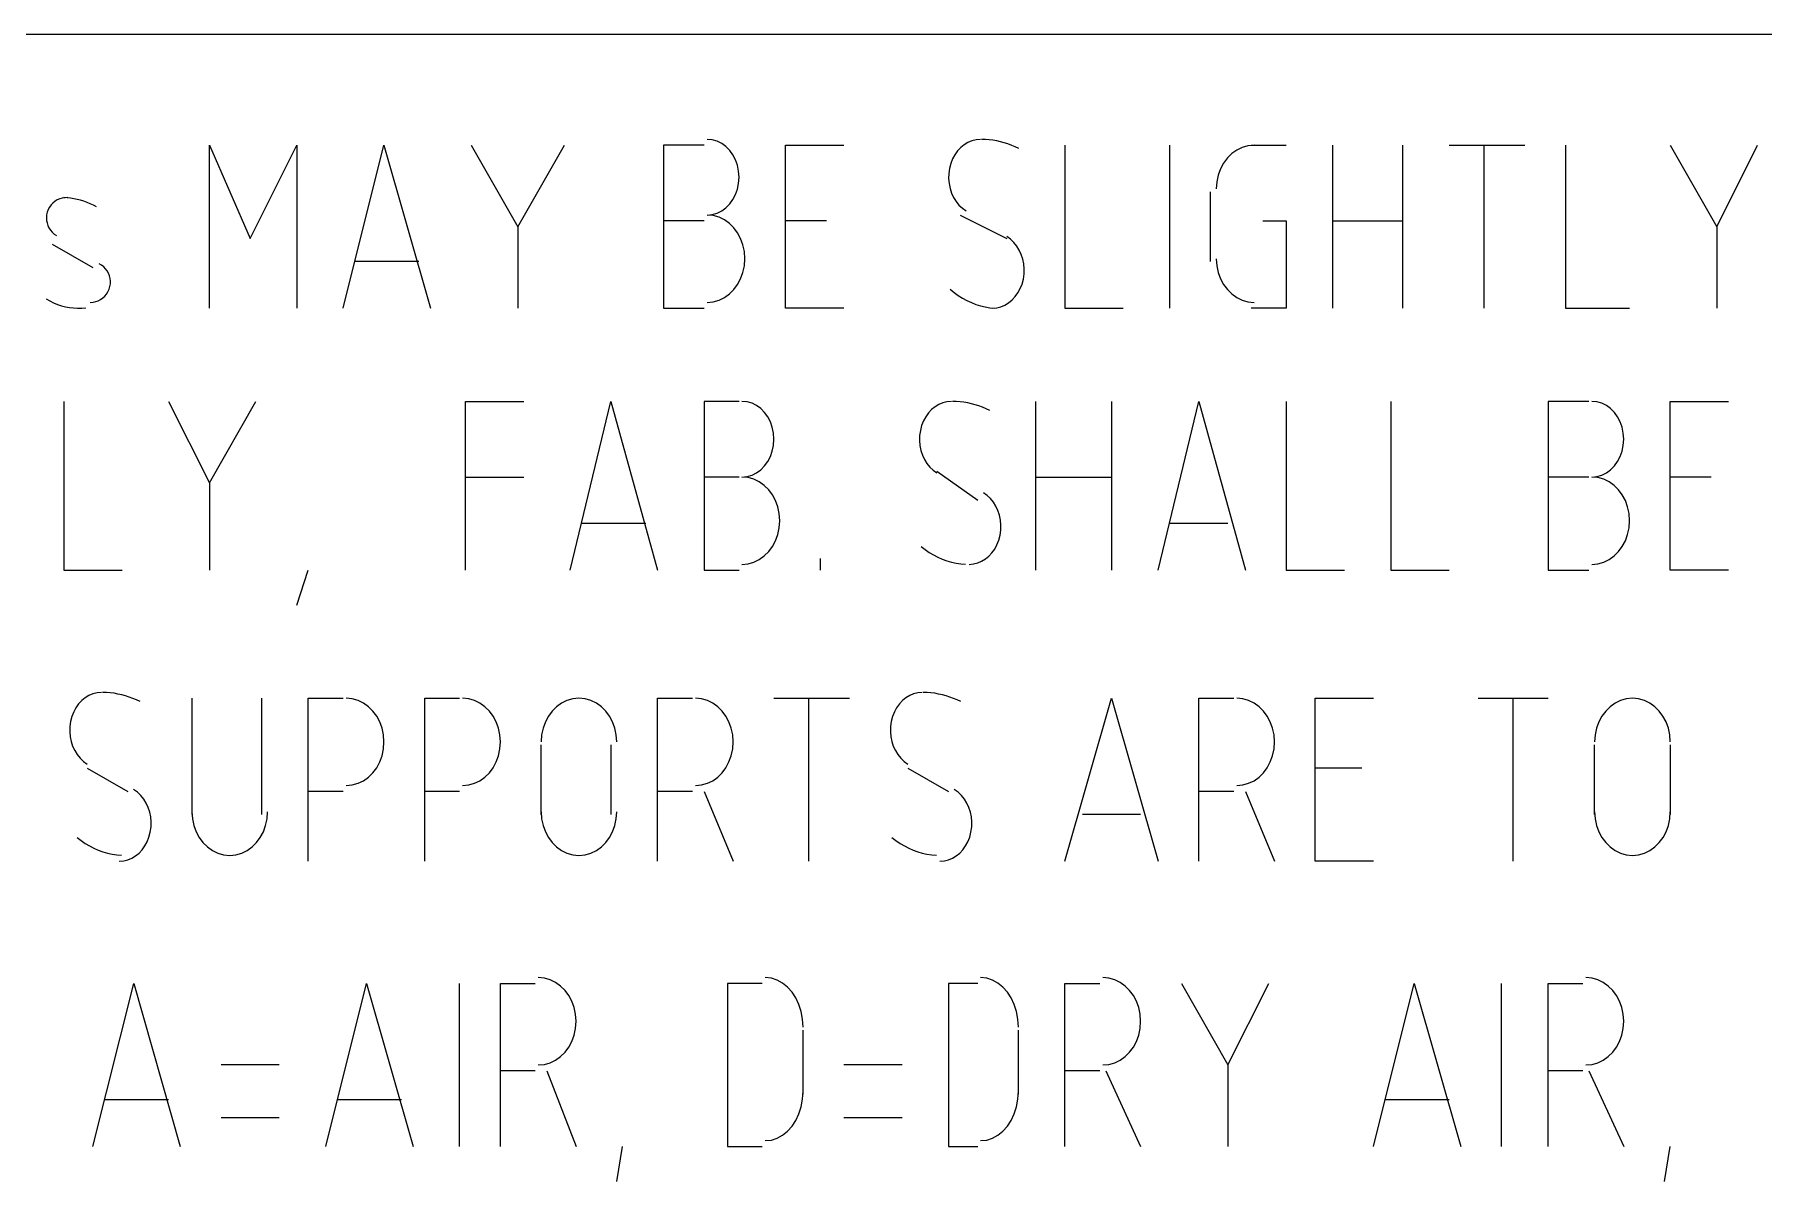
# Model space of a CAD drawing. Header units: millimetres. Extents: x 43 to 1147, y -811 to -31.
# Drawn here: x 192.76 to 228.4, y -771.76 to -748.12 of the extents above; entities that cross this region are included whole.
import ezdxf

# ---------------------------------------------------------------- set-up
doc = ezdxf.new("R2010")
doc.units = ezdxf.units.MM
doc.layers.add('EDITED_LINES', color=4, linetype='Continuous')

msp = doc.modelspace()

# ---------------------------------------------------------------- linework, layer by layer
at = {"layer": 'EDITED_LINES'}
for p, q in [((1137.28, -748.12), (52.24, -748.12)), ((206.727, -750.29), (206.62, -750.28)), ((206.829, -750.32), (206.727, -750.29)), ((212.167, -750.288), (212.08, -750.309)), ((212.257, -750.28), (212.167, -750.288)), ((212.358, -750.283), (212.279, -750.28)), ((212.437, -750.289), (212.358, -750.283)), ((212.516, -750.299), (212.437, -750.289)), ((212.594, -750.313), (212.516, -750.299)), ((196.36, -753.76), (196.36, -750.4)), ((196.36, -750.4), (197.2, -752.32)), ((197.2, -752.32), (198.16, -750.4)), ((198.16, -750.4), (198.16, -753.76)), ((199.12, -753.76), (199.96, -750.4)), ((199.96, -750.4), (200.92, -753.76)), ((201.76, -750.4), (202.72, -752.08)), ((202.72, -752.08), (203.68, -750.4)), ((206.56, -750.4), (205.72, -750.4)), ((205.72, -750.4), (205.72, -753.76)), ((206.923, -750.367), (206.829, -750.32)), ((207.01, -750.43), (206.923, -750.367)), ((207.087, -750.508), (207.01, -750.43)), ((207.153, -750.599), (207.087, -750.508)), ((207.206, -750.702), (207.153, -750.599)), ((208.24, -753.76), (208.24, -750.4)), ((208.24, -750.4), (209.44, -750.4)), ((211.729, -750.596), (211.682, -750.683)), ((211.785, -750.518), (211.729, -750.596)), ((211.85, -750.449), (211.785, -750.518)), ((211.921, -750.391), (211.85, -750.449)), ((211.998, -750.344), (211.921, -750.391)), ((212.08, -750.309), (211.998, -750.344)), ((212.672, -750.33), (212.594, -750.313)), ((212.749, -750.351), (212.672, -750.33)), ((212.825, -750.375), (212.749, -750.351)), ((212.901, -750.403), (212.825, -750.375)), ((212.976, -750.435), (212.901, -750.403)), ((213.05, -750.47), (212.976, -750.435)), ((214, -750.4), (214, -753.76)), ((216.16, -753.76), (216.16, -750.4)), ((217.439, -750.574), (217.348, -750.664)), ((217.542, -750.5), (217.439, -750.574)), ((217.653, -750.446), (217.542, -750.5)), ((217.773, -750.412), (217.653, -750.446)), ((217.9, -750.4), (217.773, -750.412)), ((217.84, -750.4), (218.56, -750.4)), ((219.52, -753.76), (219.52, -750.4)), ((220.96, -750.4), (220.96, -753.76)), ((221.92, -750.4), (223.48, -750.4)), ((222.64, -753.76), (222.64, -750.4)), ((224.32, -750.4), (224.32, -753.76)), ((226.48, -750.4), (227.44, -752.08)), ((227.44, -752.08), (228.28, -750.4)), ((207.246, -750.813), (207.206, -750.702)), ((207.271, -750.933), (207.246, -750.813)), ((207.28, -751.06), (207.271, -750.933)), ((211.603, -750.986), (211.6, -751.09)), ((211.618, -750.88), (211.603, -750.986)), ((211.644, -750.778), (211.618, -750.88)), ((211.682, -750.683), (211.644, -750.778)), ((217.16, -751.016), (217.13, -751.154)), ((217.207, -750.886), (217.16, -751.016)), ((217.27, -750.768), (217.207, -750.886)), ((217.348, -750.664), (217.27, -750.768)), ((207.206, -751.418), (207.246, -751.307)), ((207.246, -751.307), (207.271, -751.187)), ((207.271, -751.187), (207.28, -751.06)), ((211.6, -751.09), (211.61, -751.193)), ((211.61, -751.193), (211.63, -751.293)), ((211.63, -751.293), (211.661, -751.388)), ((217, -752.8), (217, -751.36)), ((217.13, -751.154), (217.12, -751.3)), ((193.037, -751.727), (193.017, -751.781)), ((193.064, -751.677), (193.037, -751.727)), ((193.097, -751.632), (193.064, -751.677)), ((193.135, -751.592), (193.097, -751.632)), ((193.178, -751.557), (193.135, -751.592)), ((193.224, -751.528), (193.178, -751.557)), ((193.275, -751.506), (193.224, -751.528)), ((193.328, -751.49), (193.275, -751.506)), ((193.384, -751.482), (193.328, -751.49)), ((193.426, -751.485), (193.356, -751.481)), ((193.442, -751.481), (193.384, -751.482)), ((193.496, -751.493), (193.426, -751.485)), ((193.566, -751.504), (193.496, -751.493)), ((193.635, -751.518), (193.566, -751.504)), ((193.703, -751.536), (193.635, -751.518)), ((193.771, -751.556), (193.703, -751.536)), ((193.839, -751.58), (193.771, -751.556)), ((193.905, -751.607), (193.839, -751.58)), ((193.971, -751.638), (193.905, -751.607)), ((194.036, -751.671), (193.971, -751.638)), ((206.923, -751.753), (207.01, -751.69)), ((207.01, -751.69), (207.087, -751.612)), ((207.087, -751.612), (207.153, -751.521)), ((207.153, -751.521), (207.206, -751.418)), ((211.661, -751.388), (211.703, -751.478)), ((211.703, -751.478), (211.754, -751.561)), ((211.754, -751.561), (211.815, -751.636)), ((211.815, -751.636), (211.884, -751.701)), ((211.884, -751.701), (211.962, -751.756)), ((193.005, -751.837), (193, -751.893)), ((193, -751.893), (193.003, -751.949)), ((193.003, -751.949), (193.013, -752.003)), ((193.017, -751.781), (193.005, -751.837)), ((193.013, -752.003), (193.03, -752.055)), ((193.03, -752.055), (193.053, -752.105)), ((202.72, -752.08), (202.72, -753.76)), ((206.56, -751.96), (205.72, -751.96)), ((206.62, -751.84), (206.727, -751.83)), ((206.747, -751.852), (206.62, -751.84)), ((206.727, -751.83), (206.829, -751.8)), ((206.867, -751.886), (206.747, -751.852)), ((206.829, -751.8), (206.923, -751.753)), ((206.978, -751.94), (206.867, -751.886)), ((207.081, -752.014), (206.978, -751.94)), ((207.172, -752.104), (207.081, -752.014)), ((209.08, -751.96), (208.24, -751.96)), ((211.84, -751.84), (212.8, -752.32)), ((218.08, -751.96), (218.56, -751.96)), ((218.56, -751.96), (218.56, -753.76)), ((219.52, -751.96), (220.96, -751.96)), ((227.44, -752.08), (227.44, -753.76)), ((193.053, -752.105), (193.083, -752.151)), ((193.083, -752.151), (193.12, -752.194)), ((193.12, -752.194), (193.162, -752.231)), ((193.12, -752.44), (193.96, -752.92)), ((193.162, -752.231), (193.209, -752.263)), ((207.25, -752.208), (207.172, -752.104)), ((207.313, -752.326), (207.25, -752.208)), ((207.36, -752.456), (207.313, -752.326)), ((212.876, -752.339), (212.798, -752.284)), ((212.945, -752.404), (212.876, -752.339)), ((213.006, -752.479), (212.945, -752.404)), ((207.39, -752.594), (207.36, -752.456)), ((207.4, -752.74), (207.39, -752.594)), ((207.39, -752.886), (207.4, -752.74)), ((213.057, -752.562), (213.006, -752.479)), ((213.099, -752.652), (213.057, -752.562)), ((213.13, -752.747), (213.099, -752.652)), ((213.15, -752.847), (213.13, -752.747)), ((217.12, -752.74), (217.13, -752.886)), ((194.138, -752.874), (194.088, -752.844)), ((194.182, -752.909), (194.138, -752.874)), ((194.221, -752.949), (194.182, -752.909)), ((194.253, -752.993), (194.221, -752.949)), ((194.28, -753.041), (194.253, -752.993)), ((194.3, -753.093), (194.28, -753.041)), ((194.314, -753.146), (194.3, -753.093)), ((194.32, -753.202), (194.314, -753.146)), ((200.68, -752.8), (199.36, -752.8)), ((207.25, -753.272), (207.313, -753.154)), ((207.313, -753.154), (207.36, -753.024)), ((207.36, -753.024), (207.39, -752.886)), ((213.142, -753.16), (213.157, -753.054)), ((213.16, -752.95), (213.15, -752.847)), ((213.157, -753.054), (213.16, -752.95)), ((217.13, -752.886), (217.16, -753.024)), ((217.16, -753.024), (217.207, -753.154)), ((217.207, -753.154), (217.27, -753.272)), ((194.163, -753.548), (194.203, -753.51)), ((194.203, -753.51), (194.239, -753.468)), ((194.239, -753.468), (194.269, -753.421)), ((194.269, -753.421), (194.292, -753.37)), ((194.292, -753.37), (194.309, -753.315)), ((194.309, -753.315), (194.318, -753.258)), ((194.318, -753.258), (194.32, -753.202)), ((206.978, -753.54), (207.081, -753.466)), ((207.081, -753.466), (207.172, -753.376)), ((207.172, -753.376), (207.25, -753.272)), ((211.633, -753.368), (211.715, -753.436)), ((211.715, -753.436), (211.801, -753.498)), ((211.801, -753.498), (211.888, -753.554)), ((212.975, -753.522), (213.031, -753.444)), ((213.031, -753.444), (213.078, -753.357)), ((213.078, -753.357), (213.115, -753.262)), ((213.115, -753.262), (213.142, -753.16)), ((217.27, -753.272), (217.348, -753.376)), ((217.348, -753.376), (217.439, -753.466)), ((217.439, -753.466), (217.542, -753.54)), ((192.992, -753.565), (193.069, -753.61)), ((193.069, -753.61), (193.148, -753.648)), ((193.148, -753.648), (193.228, -753.681)), ((193.228, -753.681), (193.309, -753.708)), ((193.309, -753.708), (193.392, -753.73)), ((193.392, -753.73), (193.475, -753.746)), ((193.475, -753.746), (193.559, -753.756)), ((193.559, -753.756), (193.643, -753.76)), ((193.643, -753.76), (193.728, -753.758)), ((193.728, -753.758), (193.812, -753.75)), ((193.904, -753.64), (193.961, -753.636)), ((193.961, -753.636), (194.016, -753.624)), ((194.016, -753.624), (194.069, -753.605)), ((194.069, -753.605), (194.118, -753.579)), ((194.118, -753.579), (194.163, -753.548)), ((205.72, -753.76), (206.56, -753.76)), ((206.62, -753.64), (206.747, -753.628)), ((206.747, -753.628), (206.867, -753.594)), ((206.867, -753.594), (206.978, -753.54)), ((209.44, -753.76), (208.24, -753.76)), ((211.888, -753.554), (211.978, -753.603)), ((211.978, -753.603), (212.07, -753.646)), ((212.07, -753.646), (212.163, -753.682)), ((212.163, -753.682), (212.258, -753.711)), ((212.258, -753.711), (212.355, -753.734)), ((212.355, -753.734), (212.452, -753.75)), ((212.452, -753.75), (212.55, -753.758)), ((212.503, -753.76), (212.593, -753.752)), ((212.593, -753.752), (212.68, -753.731)), ((212.68, -753.731), (212.762, -753.696)), ((212.762, -753.696), (212.839, -753.649)), ((212.839, -753.649), (212.91, -753.591)), ((212.91, -753.591), (212.975, -753.522)), ((214, -753.76), (215.2, -753.76)), ((217.542, -753.54), (217.653, -753.594)), ((217.653, -753.594), (217.773, -753.628)), ((217.773, -753.628), (217.9, -753.64)), ((218.56, -753.76), (217.84, -753.76)), ((224.32, -753.76), (225.64, -753.76)), ((193.36, -755.68), (193.36, -759.16)), ((195.52, -755.68), (196.36, -757.36)), ((196.36, -757.36), (197.32, -755.68)), ((201.64, -759.16), (201.64, -755.68)), ((201.64, -755.68), (202.84, -755.68)), ((203.8, -759.16), (204.64, -755.68)), ((204.64, -755.68), (205.6, -759.16)), ((207.28, -755.68), (206.56, -755.68)), ((206.56, -755.68), (206.56, -759.16)), ((207.447, -755.69), (207.34, -755.68)), ((207.549, -755.72), (207.447, -755.69)), ((207.643, -755.767), (207.549, -755.72)), ((207.73, -755.83), (207.643, -755.767)), ((207.807, -755.908), (207.73, -755.83)), ((207.873, -755.999), (207.807, -755.908)), ((207.926, -756.102), (207.873, -755.999)), ((211.129, -755.996), (211.082, -756.083)), ((211.185, -755.918), (211.129, -755.996)), ((211.249, -755.849), (211.185, -755.918)), ((211.321, -755.791), (211.249, -755.849)), ((211.398, -755.744), (211.321, -755.791)), ((211.48, -755.709), (211.398, -755.744)), ((211.567, -755.688), (211.48, -755.709)), ((211.657, -755.68), (211.567, -755.688)), ((211.758, -755.683), (211.679, -755.68)), ((211.837, -755.689), (211.758, -755.683)), ((211.916, -755.699), (211.837, -755.689)), ((211.994, -755.713), (211.916, -755.699)), ((212.072, -755.73), (211.994, -755.713)), ((212.149, -755.751), (212.072, -755.73)), ((212.225, -755.775), (212.149, -755.751)), ((212.301, -755.803), (212.225, -755.775)), ((212.376, -755.835), (212.301, -755.803)), ((212.45, -755.87), (212.376, -755.835)), ((213.4, -759.16), (213.4, -755.68)), ((214.96, -755.68), (214.96, -759.16)), ((215.92, -759.16), (216.76, -755.68)), ((216.76, -755.68), (217.72, -759.16)), ((218.56, -755.68), (218.56, -759.16)), ((220.72, -755.68), (220.72, -759.16)), ((224.8, -755.68), (223.96, -755.68)), ((223.96, -755.68), (223.96, -759.16)), ((224.967, -755.69), (224.86, -755.68)), ((225.069, -755.72), (224.967, -755.69)), ((225.163, -755.767), (225.069, -755.72)), ((225.25, -755.83), (225.163, -755.767)), ((225.327, -755.908), (225.25, -755.83)), ((225.393, -755.999), (225.327, -755.908)), ((225.446, -756.102), (225.393, -755.999)), ((226.48, -759.16), (226.48, -755.68)), ((226.48, -755.68), (227.68, -755.68)), ((207.966, -756.213), (207.926, -756.102)), ((207.991, -756.334), (207.966, -756.213)), ((208, -756.46), (207.991, -756.334)), ((211.018, -756.28), (211.003, -756.386)), ((211.044, -756.178), (211.018, -756.28)), ((211.082, -756.083), (211.044, -756.178)), ((225.486, -756.213), (225.446, -756.102)), ((225.511, -756.334), (225.486, -756.213)), ((225.52, -756.46), (225.511, -756.334)), ((207.926, -756.818), (207.966, -756.707)), ((207.966, -756.707), (207.991, -756.587)), ((207.991, -756.587), (208, -756.46)), ((211.003, -756.386), (211, -756.49)), ((211, -756.49), (211.01, -756.593)), ((211.01, -756.593), (211.03, -756.693)), ((211.03, -756.693), (211.061, -756.788)), ((225.446, -756.818), (225.486, -756.707)), ((225.486, -756.707), (225.511, -756.587)), ((225.511, -756.587), (225.52, -756.46)), ((207.73, -757.09), (207.807, -757.012)), ((207.807, -757.012), (207.873, -756.921)), ((207.873, -756.921), (207.926, -756.818)), ((211.061, -756.788), (211.103, -756.878)), ((211.103, -756.878), (211.154, -756.961)), ((211.154, -756.961), (211.215, -757.036)), ((211.215, -757.036), (211.284, -757.101)), ((225.25, -757.09), (225.327, -757.012)), ((225.327, -757.012), (225.393, -756.921)), ((225.393, -756.921), (225.446, -756.818)), ((196.36, -757.36), (196.36, -759.16)), ((201.64, -757.24), (202.84, -757.24)), ((207.28, -757.24), (206.56, -757.24)), ((207.34, -757.24), (207.447, -757.23)), ((207.467, -757.252), (207.34, -757.24)), ((207.447, -757.23), (207.549, -757.2)), ((207.587, -757.286), (207.467, -757.252)), ((207.549, -757.2), (207.643, -757.153)), ((207.698, -757.34), (207.587, -757.286)), ((207.643, -757.153), (207.73, -757.09)), ((207.801, -757.414), (207.698, -757.34)), ((207.892, -757.504), (207.801, -757.414)), ((211.284, -757.101), (211.361, -757.156)), ((211.36, -757.12), (212.2, -757.72)), ((213.4, -757.24), (214.96, -757.24)), ((224.8, -757.24), (223.96, -757.24)), ((224.86, -757.24), (224.967, -757.23)), ((224.987, -757.252), (224.86, -757.24)), ((224.967, -757.23), (225.069, -757.2)), ((225.107, -757.286), (224.987, -757.252)), ((225.069, -757.2), (225.163, -757.153)), ((225.218, -757.34), (225.107, -757.286)), ((225.163, -757.153), (225.25, -757.09)), ((225.321, -757.414), (225.218, -757.34)), ((225.412, -757.504), (225.321, -757.414)), ((227.32, -757.24), (226.48, -757.24)), ((207.97, -757.608), (207.892, -757.504)), ((208.033, -757.726), (207.97, -757.608)), ((208.08, -757.856), (208.033, -757.726)), ((212.396, -757.619), (212.318, -757.564)), ((212.465, -757.684), (212.396, -757.619)), ((212.526, -757.759), (212.465, -757.684)), ((212.577, -757.842), (212.526, -757.759)), ((225.49, -757.608), (225.412, -757.504)), ((225.553, -757.726), (225.49, -757.608)), ((225.6, -757.856), (225.553, -757.726)), ((208.11, -757.994), (208.08, -757.856)), ((208.12, -758.14), (208.11, -757.994)), ((208.11, -758.286), (208.12, -758.14)), ((212.619, -757.932), (212.577, -757.842)), ((212.65, -758.027), (212.619, -757.932)), ((212.67, -758.127), (212.65, -758.027)), ((212.68, -758.23), (212.67, -758.127)), ((225.63, -757.994), (225.6, -757.856)), ((225.64, -758.14), (225.63, -757.994)), ((225.63, -758.286), (225.64, -758.14)), ((205.36, -758.2), (204.04, -758.2)), ((208.033, -758.554), (208.08, -758.424)), ((208.08, -758.424), (208.11, -758.286)), ((212.635, -758.542), (212.662, -758.44)), ((212.662, -758.44), (212.677, -758.334)), ((212.677, -758.334), (212.68, -758.23)), ((217.36, -758.2), (216.16, -758.2)), ((225.553, -758.554), (225.6, -758.424)), ((225.6, -758.424), (225.63, -758.286)), ((207.801, -758.866), (207.892, -758.776)), ((207.892, -758.776), (207.97, -758.672)), ((207.97, -758.672), (208.033, -758.554)), ((211.033, -758.669), (211.115, -758.734)), ((211.115, -758.734), (211.201, -758.793)), ((211.201, -758.793), (211.288, -758.845)), ((211.288, -758.845), (211.378, -758.892)), ((212.43, -758.871), (212.495, -758.802)), ((212.495, -758.802), (212.551, -758.724)), ((212.551, -758.724), (212.598, -758.637)), ((212.598, -758.637), (212.635, -758.542)), ((225.321, -758.866), (225.412, -758.776)), ((225.412, -758.776), (225.49, -758.672)), ((225.49, -758.672), (225.553, -758.554)), ((193.36, -759.16), (194.56, -759.16)), ((198.16, -759.88), (198.4, -759.16)), ((206.56, -759.16), (207.28, -759.16)), ((207.34, -759.04), (207.467, -759.028)), ((207.467, -759.028), (207.587, -758.994)), ((207.587, -758.994), (207.698, -758.94)), ((207.698, -758.94), (207.801, -758.866)), ((208.96, -759.16), (208.96, -758.92)), ((211.378, -758.892), (211.47, -758.932)), ((211.47, -758.932), (211.563, -758.966)), ((211.563, -758.966), (211.658, -758.994)), ((211.658, -758.994), (211.755, -759.015)), ((211.755, -759.015), (211.852, -759.03)), ((211.852, -759.03), (211.95, -759.038)), ((212.023, -759.04), (212.113, -759.032)), ((212.113, -759.032), (212.2, -759.011)), ((212.2, -759.011), (212.282, -758.976)), ((212.282, -758.976), (212.359, -758.929)), ((212.359, -758.929), (212.43, -758.871)), ((218.56, -759.16), (219.76, -759.16)), ((220.72, -759.16), (221.92, -759.16)), ((223.96, -759.16), (224.8, -759.16)), ((224.86, -759.04), (224.987, -759.028)), ((224.987, -759.028), (225.107, -758.994)), ((225.107, -758.994), (225.218, -758.94)), ((225.218, -758.94), (225.321, -758.866)), ((227.68, -759.16), (226.48, -759.16)), ((193.96, -761.709), (193.878, -761.744)), ((194.047, -761.688), (193.96, -761.709)), ((194.137, -761.68), (194.047, -761.688)), ((194.238, -761.683), (194.159, -761.68)), ((194.317, -761.689), (194.238, -761.683)), ((194.396, -761.699), (194.317, -761.689)), ((194.474, -761.713), (194.396, -761.699)), ((210.88, -761.709), (210.798, -761.744)), ((210.967, -761.688), (210.88, -761.709)), ((211.057, -761.68), (210.967, -761.688)), ((211.158, -761.683), (211.079, -761.68)), ((211.237, -761.689), (211.158, -761.683)), ((211.316, -761.699), (211.237, -761.689)), ((211.394, -761.713), (211.316, -761.699)), ((193.609, -761.996), (193.562, -762.083)), ((193.665, -761.918), (193.609, -761.996)), ((193.73, -761.849), (193.665, -761.918)), ((193.801, -761.791), (193.73, -761.849)), ((193.878, -761.744), (193.801, -761.791)), ((194.552, -761.73), (194.474, -761.713)), ((194.629, -761.751), (194.552, -761.73)), ((194.705, -761.775), (194.629, -761.751)), ((194.781, -761.803), (194.705, -761.775)), ((194.856, -761.835), (194.781, -761.803)), ((194.93, -761.87), (194.856, -761.835)), ((196, -761.8), (196, -764.2)), ((197.44, -764.2), (197.44, -761.8)), ((198.4, -765.16), (198.4, -761.8)), ((198.4, -761.8), (199.12, -761.8)), ((199.307, -761.812), (199.18, -761.8)), ((199.427, -761.846), (199.307, -761.812)), ((199.538, -761.9), (199.427, -761.846)), ((199.641, -761.974), (199.538, -761.9)), ((199.732, -762.064), (199.641, -761.974)), ((199.809, -762.168), (199.732, -762.064)), ((200.8, -765.16), (200.8, -761.8)), ((200.8, -761.8), (201.52, -761.8)), ((201.707, -761.812), (201.58, -761.8)), ((201.827, -761.846), (201.707, -761.812)), ((201.938, -761.9), (201.827, -761.846)), ((202.041, -761.974), (201.938, -761.9)), ((202.132, -762.064), (202.041, -761.974)), ((202.21, -762.168), (202.132, -762.064)), ((203.428, -762.064), (203.35, -762.168)), ((203.519, -761.974), (203.428, -762.064)), ((203.622, -761.9), (203.519, -761.974)), ((203.733, -761.846), (203.622, -761.9)), ((203.853, -761.812), (203.733, -761.846)), ((203.98, -761.8), (203.853, -761.812)), ((204.106, -761.812), (203.98, -761.8)), ((204.226, -761.846), (204.106, -761.812)), ((204.338, -761.9), (204.226, -761.846)), ((204.441, -761.974), (204.338, -761.9)), ((204.531, -762.064), (204.441, -761.974)), ((204.609, -762.168), (204.531, -762.064)), ((205.6, -765.16), (205.6, -761.8)), ((205.6, -761.8), (206.32, -761.8)), ((206.507, -761.812), (206.38, -761.8)), ((206.627, -761.846), (206.507, -761.812)), ((206.738, -761.9), (206.627, -761.846)), ((206.841, -761.974), (206.738, -761.9)), ((206.932, -762.064), (206.841, -761.974)), ((207.009, -762.168), (206.932, -762.064)), ((208, -761.8), (209.56, -761.8)), ((208.72, -765.16), (208.72, -761.8)), ((210.529, -761.996), (210.482, -762.083)), ((210.585, -761.918), (210.529, -761.996)), ((210.65, -761.849), (210.585, -761.918)), ((210.721, -761.791), (210.65, -761.849)), ((210.798, -761.744), (210.721, -761.791)), ((211.472, -761.73), (211.394, -761.713)), ((211.549, -761.751), (211.472, -761.73)), ((211.625, -761.775), (211.549, -761.751)), ((211.701, -761.803), (211.625, -761.775)), ((211.776, -761.835), (211.701, -761.803)), ((211.85, -761.87), (211.776, -761.835)), ((214, -765.16), (214.96, -761.8)), ((214.96, -761.8), (215.92, -765.16)), ((216.76, -765.16), (216.76, -761.8)), ((216.76, -761.8), (217.48, -761.8)), ((217.667, -761.812), (217.54, -761.8)), ((217.787, -761.846), (217.667, -761.812)), ((217.898, -761.9), (217.787, -761.846)), ((218.001, -761.974), (217.898, -761.9)), ((218.092, -762.064), (218.001, -761.974)), ((218.169, -762.168), (218.092, -762.064)), ((219.16, -765.16), (219.16, -761.8)), ((219.16, -761.8), (220.36, -761.8)), ((222.52, -761.8), (223.96, -761.8)), ((223.24, -765.16), (223.24, -761.8)), ((225.148, -762.064), (225.07, -762.168)), ((225.239, -761.974), (225.148, -762.064)), ((225.342, -761.9), (225.239, -761.974)), ((225.453, -761.846), (225.342, -761.9)), ((225.573, -761.812), (225.453, -761.846)), ((225.7, -761.8), (225.573, -761.812)), ((225.826, -761.812), (225.7, -761.8)), ((225.946, -761.846), (225.826, -761.812)), ((226.058, -761.9), (225.946, -761.846)), ((226.161, -761.974), (226.058, -761.9)), ((226.251, -762.064), (226.161, -761.974)), ((226.329, -762.168), (226.251, -762.064)), ((193.483, -762.386), (193.48, -762.49)), ((193.498, -762.28), (193.483, -762.386)), ((193.525, -762.178), (193.498, -762.28)), ((193.562, -762.083), (193.525, -762.178)), ((199.873, -762.286), (199.809, -762.168)), ((199.92, -762.416), (199.873, -762.286)), ((199.95, -762.554), (199.92, -762.416)), ((202.273, -762.286), (202.21, -762.168)), ((202.32, -762.416), (202.273, -762.286)), ((202.35, -762.554), (202.32, -762.416)), ((203.24, -762.416), (203.21, -762.554)), ((203.287, -762.286), (203.24, -762.416)), ((203.35, -762.168), (203.287, -762.286)), ((204.673, -762.286), (204.609, -762.168)), ((204.72, -762.415), (204.673, -762.286)), ((204.75, -762.554), (204.72, -762.415)), ((207.073, -762.286), (207.009, -762.168)), ((207.12, -762.416), (207.073, -762.286)), ((207.15, -762.554), (207.12, -762.416)), ((210.403, -762.386), (210.4, -762.49)), ((210.418, -762.28), (210.403, -762.386)), ((210.445, -762.178), (210.418, -762.28)), ((210.482, -762.083), (210.445, -762.178)), ((218.233, -762.286), (218.169, -762.168)), ((218.28, -762.416), (218.233, -762.286)), ((218.31, -762.554), (218.28, -762.416)), ((224.96, -762.416), (224.93, -762.554)), ((225.007, -762.286), (224.96, -762.416)), ((225.07, -762.168), (225.007, -762.286)), ((226.393, -762.286), (226.329, -762.168)), ((226.44, -762.415), (226.393, -762.286)), ((226.47, -762.554), (226.44, -762.415)), ((193.48, -762.49), (193.49, -762.593)), ((193.49, -762.593), (193.51, -762.693)), ((193.51, -762.693), (193.541, -762.788)), ((199.96, -762.7), (199.95, -762.554)), ((199.95, -762.846), (199.96, -762.7)), ((202.36, -762.7), (202.35, -762.554)), ((202.35, -762.846), (202.36, -762.7)), ((203.21, -762.554), (203.2, -762.7)), ((203.2, -764.2), (203.2, -762.76)), ((204.64, -762.76), (204.64, -764.2)), ((204.76, -762.7), (204.75, -762.554)), ((207.16, -762.7), (207.15, -762.554)), ((207.15, -762.846), (207.16, -762.7)), ((210.4, -762.49), (210.41, -762.593)), ((210.41, -762.593), (210.43, -762.693)), ((210.43, -762.693), (210.461, -762.788)), ((218.32, -762.7), (218.31, -762.554)), ((218.31, -762.846), (218.32, -762.7)), ((224.93, -762.554), (224.92, -762.7)), ((224.92, -764.2), (224.92, -762.76)), ((226.48, -762.7), (226.47, -762.554)), ((226.48, -762.76), (226.48, -764.2)), ((193.541, -762.788), (193.583, -762.878)), ((193.583, -762.878), (193.634, -762.961)), ((193.634, -762.961), (193.695, -763.036)), ((193.695, -763.036), (193.764, -763.101)), ((193.764, -763.101), (193.842, -763.156)), ((199.809, -763.232), (199.873, -763.114)), ((199.873, -763.114), (199.92, -762.984)), ((199.92, -762.984), (199.95, -762.846)), ((202.21, -763.232), (202.273, -763.114)), ((202.273, -763.114), (202.32, -762.984)), ((202.32, -762.984), (202.35, -762.846)), ((207.009, -763.232), (207.073, -763.114)), ((207.073, -763.114), (207.12, -762.984)), ((207.12, -762.984), (207.15, -762.846)), ((210.461, -762.788), (210.503, -762.878)), ((210.503, -762.878), (210.554, -762.961)), ((210.554, -762.961), (210.615, -763.036)), ((210.615, -763.036), (210.684, -763.101)), ((210.684, -763.101), (210.762, -763.156)), ((218.169, -763.232), (218.233, -763.114)), ((218.233, -763.114), (218.28, -762.984)), ((218.28, -762.984), (218.31, -762.846)), ((193.84, -763.24), (194.68, -763.72)), ((199.538, -763.5), (199.641, -763.426)), ((199.641, -763.426), (199.732, -763.336)), ((199.732, -763.336), (199.809, -763.232)), ((201.938, -763.5), (202.041, -763.426)), ((202.041, -763.426), (202.132, -763.336)), ((202.132, -763.336), (202.21, -763.232)), ((206.738, -763.5), (206.841, -763.426)), ((206.841, -763.426), (206.932, -763.336)), ((206.932, -763.336), (207.009, -763.232)), ((210.76, -763.24), (211.6, -763.72)), ((217.898, -763.5), (218.001, -763.426)), ((218.001, -763.426), (218.092, -763.336)), ((218.092, -763.336), (218.169, -763.232)), ((220.12, -763.24), (219.16, -763.24)), ((194.876, -763.739), (194.798, -763.684)), ((194.945, -763.804), (194.876, -763.739)), ((195.006, -763.879), (194.945, -763.804)), ((199.12, -763.72), (198.4, -763.72)), ((199.18, -763.6), (199.307, -763.588)), ((199.307, -763.588), (199.427, -763.554)), ((199.427, -763.554), (199.538, -763.5)), ((201.52, -763.72), (200.8, -763.72)), ((201.58, -763.6), (201.707, -763.588)), ((201.707, -763.588), (201.827, -763.554)), ((201.827, -763.554), (201.938, -763.5)), ((206.32, -763.72), (205.6, -763.72)), ((206.38, -763.6), (206.507, -763.588)), ((206.507, -763.588), (206.627, -763.554)), ((206.56, -763.72), (207.16, -765.16)), ((206.627, -763.554), (206.738, -763.5)), ((211.796, -763.739), (211.718, -763.684)), ((211.865, -763.804), (211.796, -763.739)), ((211.926, -763.879), (211.865, -763.804)), ((217.48, -763.72), (216.76, -763.72)), ((217.54, -763.6), (217.667, -763.588)), ((217.667, -763.588), (217.787, -763.554)), ((217.72, -763.72), (218.32, -765.16)), ((217.787, -763.554), (217.898, -763.5)), ((195.057, -763.962), (195.006, -763.879)), ((195.099, -764.052), (195.057, -763.962)), ((195.13, -764.147), (195.099, -764.052)), ((195.15, -764.247), (195.13, -764.147)), ((196, -764.14), (196.01, -764.286)), ((197.55, -764.286), (197.56, -764.14)), ((203.2, -764.14), (203.21, -764.286)), ((204.75, -764.286), (204.76, -764.14)), ((211.977, -763.962), (211.926, -763.879)), ((212.019, -764.052), (211.977, -763.962)), ((212.05, -764.147), (212.019, -764.052)), ((212.07, -764.247), (212.05, -764.147)), ((215.56, -764.2), (214.36, -764.2)), ((224.92, -764.14), (224.93, -764.286)), ((226.47, -764.286), (226.48, -764.14)), ((195.115, -764.662), (195.142, -764.56)), ((195.142, -764.56), (195.157, -764.454)), ((195.16, -764.35), (195.15, -764.247)), ((195.157, -764.454), (195.16, -764.35)), ((196.01, -764.286), (196.04, -764.424)), ((196.04, -764.424), (196.087, -764.554)), ((196.087, -764.554), (196.15, -764.672)), ((197.41, -764.672), (197.473, -764.554)), ((197.473, -764.554), (197.52, -764.424)), ((197.52, -764.424), (197.55, -764.286)), ((203.21, -764.286), (203.24, -764.424)), ((203.24, -764.424), (203.287, -764.554)), ((203.287, -764.554), (203.35, -764.672)), ((204.61, -764.672), (204.673, -764.554)), ((204.673, -764.554), (204.72, -764.424)), ((204.72, -764.424), (204.75, -764.286)), ((212.035, -764.662), (212.062, -764.56)), ((212.062, -764.56), (212.077, -764.454)), ((212.08, -764.35), (212.07, -764.247)), ((212.077, -764.454), (212.08, -764.35)), ((224.93, -764.286), (224.96, -764.424)), ((224.96, -764.424), (225.007, -764.554)), ((225.007, -764.554), (225.07, -764.672)), ((226.33, -764.672), (226.393, -764.554)), ((226.393, -764.554), (226.44, -764.424)), ((226.44, -764.424), (226.47, -764.286)), ((193.633, -764.669), (193.715, -764.734)), ((193.715, -764.734), (193.801, -764.793)), ((193.801, -764.793), (193.888, -764.845)), ((193.888, -764.845), (193.978, -764.892)), ((193.978, -764.892), (194.07, -764.932)), ((194.975, -764.922), (195.031, -764.844)), ((195.031, -764.844), (195.078, -764.757)), ((195.078, -764.757), (195.115, -764.662)), ((196.15, -764.672), (196.228, -764.776)), ((196.228, -764.776), (196.319, -764.866)), ((196.319, -764.866), (196.422, -764.94)), ((197.138, -764.94), (197.241, -764.866)), ((197.241, -764.866), (197.332, -764.776)), ((197.332, -764.776), (197.41, -764.672)), ((203.35, -764.672), (203.428, -764.776)), ((203.428, -764.776), (203.519, -764.866)), ((203.519, -764.866), (203.622, -764.94)), ((204.338, -764.94), (204.441, -764.866)), ((204.441, -764.866), (204.532, -764.776)), ((204.532, -764.776), (204.61, -764.672)), ((210.433, -764.669), (210.515, -764.734)), ((210.515, -764.734), (210.601, -764.793)), ((210.601, -764.793), (210.688, -764.845)), ((210.688, -764.845), (210.778, -764.892)), ((210.778, -764.892), (210.87, -764.932)), ((211.895, -764.922), (211.951, -764.844)), ((211.951, -764.844), (211.998, -764.757)), ((211.998, -764.757), (212.035, -764.662)), ((225.07, -764.672), (225.148, -764.776)), ((225.148, -764.776), (225.239, -764.866)), ((225.239, -764.866), (225.342, -764.94)), ((226.058, -764.94), (226.161, -764.866)), ((226.161, -764.866), (226.252, -764.776)), ((226.252, -764.776), (226.33, -764.672)), ((194.07, -764.932), (194.163, -764.966)), ((194.163, -764.966), (194.258, -764.994)), ((194.258, -764.994), (194.355, -765.015)), ((194.355, -765.015), (194.452, -765.03)), ((194.452, -765.03), (194.55, -765.038)), ((194.503, -765.16), (194.593, -765.152)), ((194.593, -765.152), (194.68, -765.131)), ((194.68, -765.131), (194.762, -765.096)), ((194.762, -765.096), (194.839, -765.049)), ((194.839, -765.049), (194.91, -764.991)), ((194.91, -764.991), (194.975, -764.922)), ((196.422, -764.94), (196.533, -764.994)), ((196.533, -764.994), (196.653, -765.028)), ((196.653, -765.028), (196.78, -765.04)), ((196.78, -765.04), (196.907, -765.028)), ((196.907, -765.028), (197.027, -764.994)), ((197.027, -764.994), (197.138, -764.94)), ((203.622, -764.94), (203.733, -764.994)), ((203.733, -764.994), (203.853, -765.028)), ((203.853, -765.028), (203.98, -765.04)), ((203.98, -765.04), (204.107, -765.028)), ((204.107, -765.028), (204.227, -764.994)), ((204.227, -764.994), (204.338, -764.94)), ((210.87, -764.932), (210.963, -764.966)), ((210.963, -764.966), (211.058, -764.994)), ((211.058, -764.994), (211.155, -765.015)), ((211.155, -765.015), (211.252, -765.03)), ((211.252, -765.03), (211.35, -765.038)), ((211.423, -765.16), (211.513, -765.152)), ((211.513, -765.152), (211.6, -765.131)), ((211.6, -765.131), (211.682, -765.096)), ((211.682, -765.096), (211.759, -765.049)), ((211.759, -765.049), (211.83, -764.991)), ((211.83, -764.991), (211.895, -764.922)), ((220.36, -765.16), (219.16, -765.16)), ((225.342, -764.94), (225.453, -764.994)), ((225.453, -764.994), (225.573, -765.028)), ((225.573, -765.028), (225.7, -765.04)), ((225.7, -765.04), (225.827, -765.028)), ((225.827, -765.028), (225.947, -764.994)), ((225.947, -764.994), (226.058, -764.94)), ((193.96, -771.04), (194.8, -767.68)), ((194.8, -767.68), (195.76, -771.04)), ((198.76, -771.04), (199.6, -767.68)), ((199.6, -767.68), (200.56, -771.04)), ((201.52, -771.04), (201.52, -767.68)), ((202.36, -771.04), (202.36, -767.68)), ((202.36, -767.68), (203.08, -767.68)), ((203.267, -767.572), (203.14, -767.56)), ((203.387, -767.606), (203.267, -767.572)), ((203.498, -767.66), (203.387, -767.606)), ((203.601, -767.734), (203.498, -767.66)), ((203.692, -767.824), (203.601, -767.734)), ((207.76, -767.68), (207.04, -767.68)), ((207.04, -767.68), (207.04, -771.04)), ((207.947, -767.573), (207.82, -767.56)), ((208.067, -767.612), (207.947, -767.573)), ((208.178, -767.674), (208.067, -767.612)), ((208.281, -767.757), (208.178, -767.674)), ((208.372, -767.859), (208.281, -767.757)), ((212.2, -767.68), (211.6, -767.68)), ((211.6, -767.68), (211.6, -771.04)), ((212.387, -767.573), (212.26, -767.56)), ((212.507, -767.612), (212.387, -767.573)), ((212.618, -767.674), (212.507, -767.612)), ((212.721, -767.757), (212.618, -767.674)), ((212.812, -767.859), (212.721, -767.757)), ((214, -771.04), (214, -767.68)), ((214, -767.68), (214.72, -767.68)), ((214.907, -767.572), (214.78, -767.56)), ((215.027, -767.606), (214.907, -767.572)), ((215.138, -767.66), (215.027, -767.606)), ((215.241, -767.734), (215.138, -767.66)), ((215.332, -767.824), (215.241, -767.734)), ((216.4, -767.68), (217.36, -769.36)), ((217.36, -769.36), (218.2, -767.68)), ((220.36, -771.04), (221.2, -767.68)), ((221.2, -767.68), (222.16, -771.04)), ((223, -771.04), (223, -767.68)), ((223.96, -771.04), (223.96, -767.68)), ((223.96, -767.68), (224.68, -767.68)), ((224.867, -767.572), (224.74, -767.56)), ((224.987, -767.606), (224.867, -767.572)), ((225.098, -767.66), (224.987, -767.606)), ((225.201, -767.734), (225.098, -767.66)), ((225.292, -767.824), (225.201, -767.734)), ((203.77, -767.928), (203.692, -767.824)), ((203.833, -768.046), (203.77, -767.928)), ((203.88, -768.176), (203.833, -768.046)), ((208.449, -767.978), (208.372, -767.859)), ((208.513, -768.111), (208.449, -767.978)), ((208.56, -768.258), (208.513, -768.111)), ((212.889, -767.978), (212.812, -767.859)), ((212.953, -768.111), (212.889, -767.978)), ((213, -768.258), (212.953, -768.111)), ((215.41, -767.928), (215.332, -767.824)), ((215.473, -768.046), (215.41, -767.928)), ((215.52, -768.176), (215.473, -768.046)), ((225.369, -767.928), (225.292, -767.824)), ((225.433, -768.046), (225.369, -767.928)), ((225.48, -768.176), (225.433, -768.046)), ((203.91, -768.314), (203.88, -768.176)), ((203.92, -768.46), (203.91, -768.314)), ((203.91, -768.606), (203.92, -768.46)), ((208.59, -768.414), (208.56, -768.258)), ((208.6, -768.58), (208.59, -768.414)), ((213.03, -768.414), (213, -768.258)), ((213.04, -768.58), (213.03, -768.414)), ((215.55, -768.314), (215.52, -768.176)), ((215.56, -768.46), (215.55, -768.314)), ((215.55, -768.606), (215.56, -768.46)), ((225.51, -768.314), (225.48, -768.176)), ((225.52, -768.46), (225.51, -768.314)), ((225.51, -768.606), (225.52, -768.46)), ((203.833, -768.874), (203.88, -768.744)), ((203.88, -768.744), (203.91, -768.606)), ((208.6, -769.96), (208.6, -768.64)), ((213.04, -769.96), (213.04, -768.64)), ((215.473, -768.874), (215.52, -768.744)), ((215.52, -768.744), (215.55, -768.606)), ((225.433, -768.874), (225.48, -768.744)), ((225.48, -768.744), (225.51, -768.606)), ((203.498, -769.26), (203.601, -769.186)), ((203.601, -769.186), (203.692, -769.096)), ((203.692, -769.096), (203.77, -768.992)), ((203.77, -768.992), (203.833, -768.874)), ((215.138, -769.26), (215.241, -769.186)), ((215.241, -769.186), (215.332, -769.096)), ((215.332, -769.096), (215.41, -768.992)), ((215.41, -768.992), (215.473, -768.874)), ((225.098, -769.26), (225.201, -769.186)), ((225.201, -769.186), (225.292, -769.096)), ((225.292, -769.096), (225.369, -768.992)), ((225.369, -768.992), (225.433, -768.874)), ((197.8, -769.36), (196.6, -769.36)), ((203.08, -769.48), (202.36, -769.48)), ((203.14, -769.36), (203.267, -769.348)), ((203.267, -769.348), (203.387, -769.314)), ((203.32, -769.48), (203.92, -771.04)), ((203.387, -769.314), (203.498, -769.26)), ((210.64, -769.36), (209.44, -769.36)), ((214.72, -769.48), (214, -769.48)), ((214.78, -769.36), (214.907, -769.348)), ((214.84, -769.48), (215.56, -771.04)), ((214.907, -769.348), (215.027, -769.314)), ((215.027, -769.314), (215.138, -769.26)), ((217.36, -769.36), (217.36, -771.04)), ((224.68, -769.48), (223.96, -769.48)), ((224.74, -769.36), (224.867, -769.348)), ((224.8, -769.48), (225.52, -771.04)), ((224.867, -769.348), (224.987, -769.314)), ((224.987, -769.314), (225.098, -769.26)), ((208.59, -770.065), (208.6, -769.9)), ((213.03, -770.065), (213.04, -769.9)), ((195.52, -770.08), (194.2, -770.08)), ((200.32, -770.08), (199, -770.08)), ((208.513, -770.369), (208.56, -770.222)), ((208.56, -770.222), (208.59, -770.065)), ((212.953, -770.369), (213, -770.222)), ((213, -770.222), (213.03, -770.065)), ((221.92, -770.08), (220.6, -770.08)), ((196.6, -770.44), (197.8, -770.44)), ((208.281, -770.723), (208.372, -770.621)), ((208.372, -770.621), (208.449, -770.502)), ((208.449, -770.502), (208.513, -770.369)), ((209.44, -770.44), (210.64, -770.44)), ((212.721, -770.723), (212.812, -770.621)), ((212.812, -770.621), (212.89, -770.502)), ((212.89, -770.502), (212.953, -770.369)), ((207.82, -770.92), (207.947, -770.907)), ((207.947, -770.907), (208.067, -770.868)), ((208.067, -770.868), (208.178, -770.806)), ((208.178, -770.806), (208.281, -770.723)), ((212.26, -770.92), (212.387, -770.907)), ((212.387, -770.907), (212.507, -770.868)), ((212.507, -770.868), (212.618, -770.806)), ((212.618, -770.806), (212.721, -770.723)), ((204.76, -771.76), (204.88, -771.04)), ((207.04, -771.04), (207.76, -771.04)), ((211.6, -771.04), (212.2, -771.04)), ((226.36, -771.76), (226.48, -771.04))]:
    msp.add_line(p, q, dxfattribs=at)

doc.saveas('drawing.dxf')
